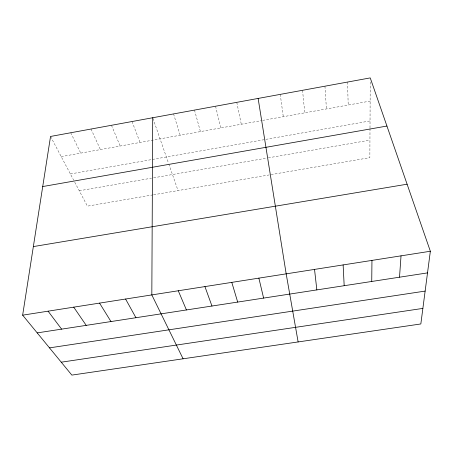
<?xml version="1.0" encoding="UTF-8"?>
<svg xmlns="http://www.w3.org/2000/svg" width="453" height="453" viewBox="0 0 453 453"><rect width="100%" height="100%" fill="white"/><g stroke="black" fill="none" stroke-linecap="round" stroke-linejoin="round"><path stroke-width="0.34" stroke-dasharray="2.27 1.7" d="M369.999 128.595L369.858 157.65L271.166 174.592M369.999 127.899L370.226 80.708M61.206 156.63L261.222 120.662M262.598 120.419L370.129 101.081M70.379 173.963L263.776 139.739M265.843 139.371L370.033 120.934M79.264 190.764L151.523 178.176M153.607 177.814L266.908 158.08M268.295 157.837L369.942 140.136M152.955 194.881L87.401 206.138L73.924 180.662M153.629 194.767L269.767 174.83M50.538 136.455L73.601 180.056M70.725 132.757L80.747 153.12M91.036 129.037L100.396 149.586M111.472 125.294L120.164 146.03M132.033 121.529L140.051 142.452M152.955 118.397L168.567 163.346M168.788 163.98L178.029 190.577M173.544 113.924L180.186 135.237M194.49 110.09L200.43 131.597M215.566 106.228L220.798 127.933M236.777 102.344L241.29 124.247M280.254 94.377L283.284 116.698M302.53 90.3L304.79 112.831M324.954 86.195L326.432 108.941M347.525 82.061L348.21 105.022"/><path stroke-width="0.68" d="M152.723 117.74L151.823 294.914L183.086 358.799M371.743 281.466L371.958 260.407M399.518 277.196L401.03 255.849M430.35 251.251L420.837 323.957L71.846 375.101L22.65 315.163L50.538 136.455L370.243 77.899L430.35 251.251L22.65 315.163M42.718 186.557L386.936 126.047M33.352 246.585L407.1 184.201M37.203 332.893L427.519 272.893M49.502 347.876L425.14 291.092M61.246 362.19L422.875 308.402M48.086 311.177L61.614 329.138M73.72 307.157L86.206 325.362M99.552 303.108L110.979 321.551M125.583 299.025L135.94 317.717M178.272 290.769L186.426 309.954M204.926 286.59L211.959 306.03M231.794 282.378L237.683 302.072M258.878 278.131L263.606 298.091M298.125 341.941L286.177 273.85L258.125 98.431M314.535 269.405L316.845 289.903M343.125 264.926L344.184 285.701"/></g></svg>
